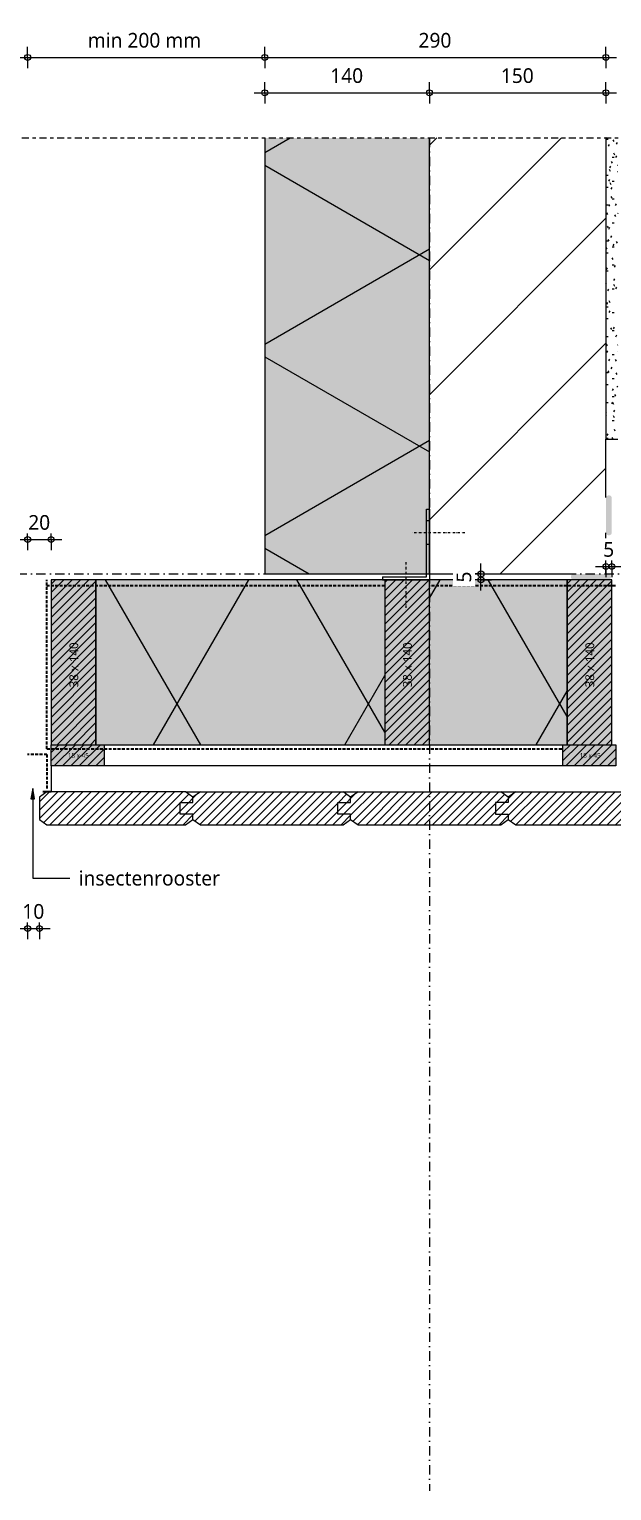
# Model space of a CAD drawing. Header units: millimetres. Extents: x -435 to 27166, y -19117 to 26500.
# Drawn here: x 1780 to 2276, y 18903 to 20144 of the extents above; entities that cross this region are included whole.
import ezdxf

# ---------------------------------------------------------------- set-up
doc = ezdxf.new("R2010")
doc.units = ezdxf.units.MM
for name, pattern in [('MV_center', [15, 6, -3, 3, -3]), ('MV_hidden', [3.75, 2.5, -1.25]), ('MV_stramien', [16, 8, -4, 0, -4]), ('Streep-stip _ detail', [4, 2, -1, 0, -1])]:
    doc.linetypes.add(name, pattern=pattern)
for name, color, linetype, lineweight in [('A-ANNO-DIMS', 211, 'Continuous', 13), ('A-ANNO-DIMS-5', 211, 'Continuous', 13), ('A-ANNO-NOTE', 131, 'Continuous', 18), ('A-DETL', 90, 'Continuous', 13), ('A-DETL-GENF', 92, 'Continuous', 18), ('A-DETL-MEDM', 33, 'Continuous', 18), ('G-ANNO-TEXT', 231, 'Continuous', 13)]:
    doc.layers.add(name, color=color, linetype=linetype, lineweight=lineweight)
doc.styles.add('Segoe UI', font='segoeui.ttf', dxfattribs={"height": 7.5})
doc.styles.add('Segoe UI_1', font='segoeui.ttf', dxfattribs={"height": 4})
doc.styles.add('Segoe UI_3', font='segoeui.ttf', dxfattribs={"height": 12.5})
doc.dimstyles.new('2_5_mm', dxfattribs={"dimscale": 304.8, "dimtxt": 13.092049, "dimasz": 0.016404, "dimexe": 0.029528, "dimexo": 0.0625, "dimgap": 0.014764, "dimtad": 1, "dimdec": 0, "dimzin": 0, "dimdsep": 46, "dimtxsty": 'Segoe UI_3', "dimblk1": 'DOTBLANK', "dimblk2": 'DOTBLANK', "dimsah": 1, "dimcen": 0.09, "dimdle": 0.029528, "dimazin": 0, "dimtfac": 1, "dimtdec": 4, "dimtix": 1, "dimtmove": 0, "dimatfit": 3, "dimfxl": 0.029528, "dimfxlon": 1, "dimtvp": 1, "dimtfill": 1, "dimtolj": 1, "dimtzin": 0, "dimarcsym": 2})
pattern_1 = [(60, (-857.8, 704), (-121.936, 70.4), []), (120, (-857.8, 704), (-121.936, -70.4), [])]
pattern_2 = [(45, (0, 0), (-3.5355339, 3.5355339), [])]

# ---------------------------------------------------------------- blocks, each defined once
blk = doc.blocks.new('42 isolatie - Type 1-3761991-Details Appartement')
at = {"layer": 'A-DETL-GENF'}
blk.add_hatch(color=256, dxfattribs=at).paths.add_polyline_path([(0.3, 0.8), (370.6, 0.8), (370.6, 140.8), (0.3, 140.8)])
at = {"layer": 'A-DETL-GENF', "lineweight": 13}
h = blk.add_hatch(dxfattribs=at)
h.set_pattern_fill('FP_8', color=256, style=0, pattern_type=2)
h.set_pattern_definition(pattern_1)
h.paths.add_polyline_path([(0.3, 0.8), (370.6, 0.8), (370.6, 140.8), (0.3, 140.8)])
at = {"layer": 'A-DETL-GENF'}
for p, q in [((370.6, 140.8), (0.3, 140.8)), ((0.3, 140.8), (0.3, 0.8)), ((370.6, 140.8), (0.3, 140.8)), ((0.3, 140.8), (0.3, 0.8)), ((0.3, 0.8), (370.6, 0.8)), ((0.3, 0.8), (370.6, 0.8))]:
    blk.add_line(p, q, dxfattribs=at)
blk = doc.blocks.new('42 isolatie - Type 1-3761809-Details Appartement')
at = {"layer": 'A-DETL-GENF'}
h = blk.add_hatch(color=256, dxfattribs=at)
h.paths.add_polyline_path([(400.8, 0.8), (400.8, 140.8), (283.8, 140.8), (283.8, 0.8), (397.3, 0.8)])
h.paths.add_polyline_path([(245.8, 0.8), (245.8, 140.8), (0.3, 140.8), (0.3, 0.8), (143.6, 0.8)])
at = {"layer": 'A-DETL-GENF', "lineweight": 13}
h = blk.add_hatch(dxfattribs=at)
h.set_pattern_fill('FP_8', color=256, style=0, pattern_type=2)
h.set_pattern_definition(pattern_1)
h.paths.add_polyline_path([(400.8, 0.8), (400.8, 140.8), (283.8, 140.8), (283.8, 0.8), (397.3, 0.8)])
h.paths.add_polyline_path([(245.8, 0.8), (245.8, 140.8), (0.3, 140.8), (0.3, 0.8), (143.6, 0.8)])
at = {"layer": 'A-DETL-GENF'}
for p, q in [((245.8, 140.8), (0.3, 140.8)), ((0.3, 140.8), (0.3, 0.8)), ((245.8, 140.8), (0.3, 140.8)), ((400.8, 140.8), (283.8, 140.8)), ((400.8, 140.8), (283.8, 140.8)), ((400.8, 0.8), (400.8, 140.8)), ((0.3, 0.8), (7.3, 0.8)), ((0.3, 0.8), (7.3, 0.8)), ((7.3, 0.8), (245.8, 0.8)), ((7.3, 0.8), (245.8, 0.8)), ((283.8, 0.8), (397.3, 0.8)), ((283.8, 0.8), (397.3, 0.8)), ((397.3, 0.8), (400.8, 0.8)), ((397.3, 0.8), (400.8, 0.8))]:
    blk.add_line(p, q, dxfattribs=at)
blk = doc.blocks.new('00 hout_rechthoekig_sls - SLS 38x140-V6-Details Appartement')
at = {"layer": 'A-DETL-GENF', "lineweight": 13}
blk.add_hatch(color=256, dxfattribs=at).paths.add_polyline_path([(140, 0), (140, 38), (0, 38), (0, 0)])
at = {"layer": 'A-DETL-MEDM', "lineweight": 13}
h = blk.add_hatch(dxfattribs=at)
h.set_pattern_fill('FP_28', color=256, style=0, pattern_type=2)
h.set_pattern_definition([(135, (19676.561, -1799.077), (-3.5355339, -3.5355339), [])])
h.paths.add_polyline_path([(140, 0), (140, 38), (0, 38), (0, 0)])
at = {"layer": 'A-DETL-MEDM'}
for p, q in [((140, 38), (0, 38)), ((0, 38), (0, 0)), ((140, 38), (0, 38)), ((140, 0), (140, 38)), ((140, 0), (140, 38)), ((140, 0), (140, 38)), ((0, 0), (140, 0))]:
    blk.add_line(p, q, dxfattribs=at)
blk = doc.blocks.new('00 hout_rechthoekig_sls - SLS 38x140-V7-Details Appartement')
at = {"layer": 'A-DETL-GENF', "lineweight": 13}
blk.add_hatch(color=256, dxfattribs=at).paths.add_polyline_path([(140, 0), (140, 38), (0, 38), (0, 0), (37.5, 0)])
at = {"layer": 'A-DETL-MEDM', "lineweight": 13}
h = blk.add_hatch(dxfattribs=at)
h.set_pattern_fill('FP_29', color=256, style=0, pattern_type=2)
h.set_pattern_definition([(135, (19676.561, -2237.577), (-3.5355339, -3.5355339), [])])
h.paths.add_polyline_path([(140, 0), (140, 38), (0, 38), (0, 0), (37.5, 0)])
at = {"layer": 'A-DETL-MEDM'}
for p, q in [((140, 38), (0, 38)), ((0, 38), (0, 0)), ((140, 38), (0, 38)), ((140, 0), (140, 38)), ((140, 0), (140, 38)), ((140, 0), (140, 38)), ((0, 0), (140, 0))]:
    blk.add_line(p, q, dxfattribs=at)
blk = doc.blocks.new('00 hout_rechthoekig_sls - Vuren 18x45-3138897-Details Appartement')
at = {"layer": 'A-DETL-GENF', "lineweight": 13}
blk.add_hatch(color=256, dxfattribs=at).paths.add_polyline_path([(45, -18), (45, 0), (0, 0), (0, -18)])
at = {"layer": 'A-DETL-MEDM', "lineweight": 13}
h = blk.add_hatch(dxfattribs=at)
h.set_pattern_fill('FP_31', color=256, style=0, pattern_type=2)
h.set_pattern_definition([(45, (-1799.077, -19536.561), (-3.5355339, 3.5355339), [])])
h.paths.add_polyline_path([(45, -18), (45, 0), (0, 0), (0, -18)])
at = {"layer": 'A-DETL-MEDM'}
for p, q in [((0, 0), (45, 0)), ((0, -18), (0, 0)), ((45, 0), (45, -18)), ((45, 0), (45, -18)), ((45, 0), (45, -18)), ((45, -18), (0, -18)), ((45, -18), (0, -18))]:
    blk.add_line(p, q, dxfattribs=at)
blk = doc.blocks.new('00 hout_rechthoekig_sls - Vuren 18x45-V9-Details Appartement')
at = {"layer": 'A-DETL-GENF', "lineweight": 13}
blk.add_hatch(color=256, dxfattribs=at).paths.add_polyline_path([(45, -18), (45, 0), (0, 0), (0, -18)])
at = {"layer": 'A-DETL-MEDM', "lineweight": 13}
h = blk.add_hatch(dxfattribs=at)
h.set_pattern_fill('FP_34', color=256, style=0, pattern_type=2)
h.set_pattern_definition([(45, (-2234.077, -19536.561), (-3.5355339, 3.5355339), [])])
h.paths.add_polyline_path([(45, -18), (45, 0), (0, 0), (0, -18)])
at = {"layer": 'A-DETL-MEDM'}
for p, q in [((0, 0), (45, 0)), ((0, -18), (0, 0)), ((45, 0), (45, -18)), ((45, 0), (45, -18)), ((45, 0), (45, -18)), ((45, -18), (0, -18)), ((45, -18), (0, -18))]:
    blk.add_line(p, q, dxfattribs=at)
blk = doc.blocks.new('00 hout_rechthoekig_sls - SLS 38x140-V10-Details Appartement')
at = {"layer": 'A-DETL-GENF', "lineweight": 13}
blk.add_hatch(color=256, dxfattribs=at).paths.add_polyline_path([(140, 0), (140, 38), (0, 38), (0, 0)])
at = {"layer": 'A-DETL-MEDM', "lineweight": 13}
h = blk.add_hatch(dxfattribs=at)
h.set_pattern_fill('FP_35', color=256, style=0, pattern_type=2)
h.set_pattern_definition([(135, (19676.561, -2082.577), (-3.5355339, -3.5355339), [])])
h.paths.add_polyline_path([(140, 0), (140, 38), (0, 38), (0, 0)])
at = {"layer": 'A-DETL-MEDM'}
for p, q in [((140, 38), (0, 38)), ((0, 38), (0, 0)), ((140, 38), (0, 38)), ((140, 0), (140, 38)), ((140, 0), (140, 38)), ((140, 0), (140, 38)), ((0, 0), (140, 0))]:
    blk.add_line(p, q, dxfattribs=at)
blk = doc.blocks.new('30_L-anker - 60x40-4465876-Details Appartement')
at = {"layer": 'A-DETL-GENF', "linetype": 'Streep-stip _ detail', "lineweight": 13}
for p, q in [((20, -15), (20, 25)), ((-30, -40), (15, -40))]:
    blk.add_line(p, q, dxfattribs=at)
at = {"layer": 'A-DETL-GENF'}
for p, q in [((0, -60), (0, 0)), ((40, 0), (0, 0)), ((40, -2.5), (40, 0)), ((40, -2.5), (2.5, -2.5)), ((2.5, -2.5), (2.5, -60)), ((0, -30), (2.5, -30)), ((0, -50), (2.5, -50)), ((2.5, -60), (0, -60))]:
    blk.add_line(p, q, dxfattribs=at)
blk = doc.blocks.new('NLRS_00_DI_maskeer - Type 1-4234944-Details Appartement')
at = {"layer": 'A-DETL-GENF', "linetype": 'MV_center'}
blk.add_line((-100, 0), (854.5, 0), dxfattribs=at)
blk = doc.blocks.new('DIMBLOCK46-Details Appartement')
at = {"layer": 'A-ANNO-DIMS-5'}
for p, q in [((1980.6, 20090.2), (1980.6, 20099.2)), ((2120.6, 20090.2), (2120.6, 20099.2)), ((1971.6, 20090.2), (2120.6, 20090.2)), ((1980.6, 20090.2), (1980.6, 20081.2)), ((2120.6, 20090.2), (2120.6, 20081.2))]:
    blk.add_line(p, q, dxfattribs=at)
for centre in [(1980.6, 20090.2), (2120.6, 20090.2)]:
    blk.add_circle(centre, 2.5, dxfattribs=at)
at = {"layer": 'A-ANNO-DIMS-5', "color": 0, "insert": (2036.3, 20111), "char_height": 12.5, "width": 34.277, "attachment_point": 1, "line_spacing_factor": 1.142579, "style": 'Segoe UI_3', "bg_fill": 3, "box_fill_scale": 1.25, "bg_fill_color": 9, "bg_fill_true_color": 13158600, "bg_fill_transparency": 0}
blk.add_mtext('140', dxfattribs=at)
blk = doc.blocks.new('_DotBlank')
at = {"color": 0, "linetype": 'ByBlock', "lineweight": -2}
blk.add_line((-0.5, 0), (-1, 0), dxfattribs=at)
blk.add_circle((0, 0), 0.5, dxfattribs=at)
blk = doc.blocks.new('DIMBLOCK47-Details Appartement')
at = {"layer": 'A-ANNO-DIMS-5'}
for p, q in [((2120.6, 20090.2), (2120.6, 20099.2)), ((2270.6, 20090.2), (2270.6, 20099.2)), ((2120.6, 20090.2), (2279.6, 20090.2)), ((2120.6, 20090.2), (2120.6, 20081.2)), ((2270.6, 20090.2), (2270.6, 20081.2))]:
    blk.add_line(p, q, dxfattribs=at)
for centre in [(2120.6, 20090.2), (2270.6, 20090.2)]:
    blk.add_circle(centre, 2.5, dxfattribs=at)
at = {"layer": 'A-ANNO-DIMS-5', "color": 0, "insert": (2181.3, 20111), "char_height": 12.5, "width": 34.277, "attachment_point": 1, "line_spacing_factor": 1.142579, "style": 'Segoe UI_3', "bg_fill": 3, "box_fill_scale": 1.25, "bg_fill_color": 9, "bg_fill_true_color": 13158600, "bg_fill_transparency": 0}
blk.add_mtext('150', dxfattribs=at)
blk = doc.blocks.new('DIMBLOCK48-Details Appartement')
at = {"layer": 'A-ANNO-DIMS-5'}
for p, q in [((1971.6, 20120.2), (2279.6, 20120.2)), ((1980.6, 20120.2), (1980.6, 20129.2)), ((1980.6, 20120.2), (1980.6, 20111.2)), ((2270.6, 20120.2), (2270.6, 20129.2)), ((2270.6, 20120.2), (2270.6, 20111.2))]:
    blk.add_line(p, q, dxfattribs=at)
for centre in [(1980.6, 20120.2), (2270.6, 20120.2)]:
    blk.add_circle(centre, 2.5, dxfattribs=at)
at = {"layer": 'A-ANNO-DIMS-5', "color": 0, "insert": (2111.3, 20141), "char_height": 12.5, "width": 34.277, "attachment_point": 1, "line_spacing_factor": 1.142579, "style": 'Segoe UI_3', "bg_fill": 3, "box_fill_scale": 1.25, "bg_fill_color": 9, "bg_fill_true_color": 13158600, "bg_fill_transparency": 0}
blk.add_mtext('290', dxfattribs=at)
blk = doc.blocks.new('DIMBLOCK53-Details Appartement')
at = {"layer": 'A-ANNO-DIMS-5'}
for p, q in [((2270.6, 19687.9), (2270.6, 19696.9)), ((2275.6, 19687.9), (2275.6, 19696.9)), ((2261.6, 19687.9), (2284.6, 19687.9)), ((2270.6, 19687.9), (2270.6, 19678.9)), ((2275.6, 19687.9), (2275.6, 19678.9))]:
    blk.add_line(p, q, dxfattribs=at)
for centre in [(2270.6, 19687.9), (2275.6, 19687.9)]:
    blk.add_circle(centre, 2.5, dxfattribs=at)
at = {"layer": 'A-ANNO-DIMS-5', "color": 0, "insert": (2268.3, 19708.7), "char_height": 12.5, "width": 11.426, "attachment_point": 1, "line_spacing_factor": 1.142579, "style": 'Segoe UI_3', "bg_fill": 3, "box_fill_scale": 1.25, "bg_fill_color": 9, "bg_fill_true_color": 13158600, "bg_fill_transparency": 0}
blk.add_mtext('5', dxfattribs=at)
blk = doc.blocks.new('DIMBLOCK54-Details Appartement')
at = {"layer": 'A-ANNO-DIMS-5'}
for p, q in [((2164.4, 19667.6), (2164.4, 19690.6)), ((2164.4, 19681.6), (2155.4, 19681.6)), ((2164.4, 19676.6), (2155.4, 19676.6)), ((2164.4, 19681.6), (2173.4, 19681.6)), ((2164.4, 19676.6), (2173.4, 19676.6))]:
    blk.add_line(p, q, dxfattribs=at)
for centre in [(2164.4, 19681.6), (2164.4, 19676.6)]:
    blk.add_circle(centre, 2.5, dxfattribs=at)
at = {"layer": 'A-ANNO-DIMS-5', "color": 0, "insert": (2143.6, 19674.3), "char_height": 12.5, "width": 11.426, "attachment_point": 1, "rotation": 90, "line_spacing_factor": 1.142579, "style": 'Segoe UI_3', "bg_fill": 3, "box_fill_scale": 1.25, "bg_fill_color": 9, "bg_fill_true_color": 13158600, "bg_fill_transparency": 0}
blk.add_mtext('5', dxfattribs=at)
blk = doc.blocks.new('DIMBLOCK58-Details Appartement')
at = {"layer": 'A-ANNO-DIMS-5'}
for p, q in [((1770.1, 20120.2), (1989.6, 20120.2)), ((1779.1, 20120.2), (1779.1, 20129.2)), ((1779.1, 20120.2), (1779.1, 20111.2)), ((1980.6, 20120.2), (1980.6, 20129.2)), ((1980.6, 20120.2), (1980.6, 20111.2))]:
    blk.add_line(p, q, dxfattribs=at)
for centre in [(1779.1, 20120.2), (1980.6, 20120.2)]:
    blk.add_circle(centre, 2.5, dxfattribs=at)
at = {"layer": 'A-ANNO-DIMS-5', "color": 0, "insert": (1830.2, 20141), "char_height": 12.5, "width": 119.114, "attachment_point": 1, "line_spacing_factor": 1.142579, "style": 'Segoe UI_3', "bg_fill": 3, "box_fill_scale": 1.25, "bg_fill_color": 9, "bg_fill_true_color": 13158600, "bg_fill_transparency": 0}
blk.add_mtext('min 200 mm', dxfattribs=at)
blk = doc.blocks.new('DIMBLOCK61-Details Appartement')
at = {"layer": 'A-ANNO-DIMS-5'}
for p, q in [((1770.1, 19710.8), (1808.1, 19710.8)), ((1779.1, 19710.8), (1779.1, 19719.8)), ((1779.1, 19710.8), (1779.1, 19701.8)), ((1799.1, 19710.8), (1799.1, 19719.8)), ((1799.1, 19710.8), (1799.1, 19701.8))]:
    blk.add_line(p, q, dxfattribs=at)
for centre in [(1779.1, 19710.8), (1799.1, 19710.8)]:
    blk.add_circle(centre, 2.5, dxfattribs=at)
at = {"layer": 'A-ANNO-DIMS-5', "color": 0, "insert": (1779.6, 19731.6), "char_height": 12.5, "width": 22.852, "attachment_point": 1, "line_spacing_factor": 1.142579, "style": 'Segoe UI_3', "bg_fill": 3, "box_fill_scale": 1.25, "bg_fill_color": 9, "bg_fill_true_color": 13158600, "bg_fill_transparency": 0}
blk.add_mtext('20', dxfattribs=at)
blk = doc.blocks.new('DIMBLOCK78-Details Appartement')
at = {"layer": 'A-ANNO-DIMS-5'}
for p, q in [((1779.1, 19380.5), (1779.1, 19389.5)), ((1789.1, 19380.5), (1789.1, 19389.5)), ((1770.1, 19380.5), (1798.1, 19380.5)), ((1779.1, 19380.5), (1779.1, 19371.5)), ((1789.1, 19380.5), (1789.1, 19371.5))]:
    blk.add_line(p, q, dxfattribs=at)
for centre in [(1779.1, 19380.5), (1789.1, 19380.5)]:
    blk.add_circle(centre, 2.5, dxfattribs=at)
at = {"layer": 'A-ANNO-DIMS-5', "color": 0, "insert": (1774.6, 19401.3), "char_height": 12.5, "width": 22.852, "attachment_point": 1, "line_spacing_factor": 1.142579, "style": 'Segoe UI_3', "bg_fill": 3, "box_fill_scale": 1.25, "bg_fill_color": 9, "bg_fill_true_color": 13158600, "bg_fill_transparency": 0}
blk.add_mtext('10', dxfattribs=at)

msp = doc.modelspace()

# ---------------------------------------------------------------- hatches: boundary and pattern name
at = {"layer": 'A-DETL-GENF', "lineweight": 13}
h = msp.add_hatch(dxfattribs=at)
h.set_pattern_fill('FP_9', color=57, style=0, pattern_type=2)
h.set_pattern_definition([(45, (0, 0), (-53.033, 53.033), [])])
h.paths.add_polyline_path([(2270.6, 19681.6), (2270.6, 20051.9), (2120.6, 20051.9), (2120.6, 19681.6), (2243.5, 19681.6)])
h = msp.add_hatch(dxfattribs=at)
h.set_pattern_fill('FP_17', color=254, style=0, pattern_type=2)
h.set_pattern_definition([(0, (0, 0), (20.32, 5.08), [1.676, -13.564, 1.676, -13.564, -81.28]), (0, (0, 0), (20.32, 5.08), [-30.48, 1.676, -28.804, 1.676, -13.564, -35.56]), (0, (0, 0), (20.32, 5.08), [-76.2, 1.676, -8.484, 1.676, -23.724]), (120, (7.62, 2.54), (-14.559409, 15.0576362), [1.676, -13.564, 1.676, -13.564, -81.28]), (120, (7.62, 2.54), (-14.559409, 15.0576362), [-30.48, 1.676, -28.804, 1.676, -13.564, -35.56]), (120, (7.62, 2.54), (-14.559409, 15.0576362), [-76.2, 1.676, -8.484, 1.676, -23.724]), (240, (10.16, 12.7), (-5.760591, -20.1376362), [1.676, -13.564, 1.676, -13.564, -81.28]), (240, (10.16, 12.7), (-5.760591, -20.1376362), [-30.48, 1.676, -28.804, 1.676, -13.564, -35.56]), (240, (10.16, 12.7), (-5.760591, -20.1376362), [-76.2, 1.676, -8.484, 1.676, -23.724])])
h.paths.add_polyline_path([(2280.6, 19796.1), (2280.6, 20051.9), (2270.6, 20051.9), (2270.6, 19796.1)])
at = {"layer": 'A-DETL-GENF'}
for points in [[(2273.1, 19714.4), (2273.6, 19714.5), (2274.2, 19714.7), (2274.7, 19715), (2275.1, 19715.4), (2275.4, 19715.9), (2275.5, 19716.4), (2275.6, 19717), (2275.5, 19746.4), (2275.4, 19746.9), (2275.1, 19747.4), (2274.7, 19747.8), (2274.2, 19748.1), (2273.6, 19748.3), (2273.1, 19748.4), (2272.5, 19748.3), (2272, 19748.1), (2271.5, 19747.8), (2271.1, 19747.4), (2270.8, 19746.9), (2270.6, 19746.4), (2270.6, 19745.8), (2270.6, 19716.4), (2270.8, 19715.9), (2271.1, 19715.4), (2271.5, 19715), (2272, 19714.7), (2272.5, 19714.5)], [(2272.3, 19676.6), (2272.8, 19676.6), (2273.4, 19676.8), (2273.9, 19677.1), (2274.3, 19677.5), (2274.6, 19677.9), (2274.8, 19678.5), (2274.9, 19679.1), (2274.8, 19679.6), (2274.6, 19680.2), (2274.3, 19680.7), (2273.9, 19681.1), (2273.4, 19681.3), (2272.8, 19681.5), (2272.3, 19681.6), (2242.9, 19681.5), (2242.4, 19681.3), (2241.9, 19681.1), (2241.4, 19680.7), (2241.1, 19680.2), (2240.9, 19679.6), (2240.9, 19679.1), (2240.9, 19678.5), (2241.1, 19677.9), (2241.4, 19677.5), (2241.9, 19677.1), (2242.4, 19676.8), (2242.9, 19676.6), (2243.5, 19676.6), (2272.2, 19676.6)]]:
    msp.add_hatch(color=7, dxfattribs=at).paths.add_polyline_path(points)
at = {"layer": 'A-DETL-GENF', "lineweight": 13}
h = msp.add_hatch(dxfattribs=at)
h.set_pattern_fill('FP_33', color=250, style=0, pattern_type=2)
h.set_pattern_definition(pattern_2)
h.paths.add_polyline_path([(1913.2, 19468.6), (1919.6, 19473.1), (1919.6, 19477.6), (1908.6, 19477.6), (1908.6, 19487.6), (1919.6, 19487.6), (1919.6, 19492.1), (1913.2, 19496.6), (1795.5, 19496.6), (1789.1, 19492.1), (1789.1, 19473.1), (1795.5, 19468.6)])
h = msp.add_hatch(dxfattribs=at)
h.set_pattern_fill('FP_33', color=250, style=0, pattern_type=2)
h.set_pattern_definition(pattern_2)
h.paths.add_polyline_path([(1980.4, 19468.6), (2047.2, 19468.6), (2053.6, 19473.1), (2053.6, 19477.6), (2042.6, 19477.6), (2042.6, 19487.6), (2053.6, 19487.6), (2053.6, 19492.1), (2047.2, 19496.6), (1926, 19496.6), (1919.6, 19492.1), (1919.6, 19487.6), (1908.6, 19487.6), (1908.6, 19477.6), (1919.6, 19477.6), (1919.6, 19473.1), (1926, 19468.6)])
h = msp.add_hatch(dxfattribs=at)
h.set_pattern_fill('FP_33', color=250, style=0, pattern_type=2)
h.set_pattern_definition(pattern_2)
h.paths.add_polyline_path([(2060, 19468.6), (2181.2, 19468.6), (2187.6, 19473.1), (2187.6, 19477.6), (2176.6, 19477.6), (2176.6, 19487.6), (2187.6, 19487.6), (2187.6, 19492.1), (2181.2, 19496.6), (2060, 19496.6), (2053.6, 19492.1), (2053.6, 19487.6), (2042.6, 19487.6), (2042.6, 19477.6), (2053.6, 19477.6), (2053.6, 19473.1)])
h = msp.add_hatch(dxfattribs=at)
h.set_pattern_fill('FP_33', color=250, style=0, pattern_type=2)
h.set_pattern_definition(pattern_2)
h.paths.add_polyline_path([(2194, 19468.6), (2315.2, 19468.6), (2321.6, 19473.1), (2321.6, 19477.6), (2310.6, 19477.6), (2310.6, 19487.6), (2321.6, 19487.6), (2321.6, 19492.1), (2315.2, 19496.6), (2194, 19496.6), (2187.6, 19492.1), (2187.6, 19487.6), (2176.6, 19487.6), (2176.6, 19477.6), (2187.6, 19477.6), (2187.6, 19473.1)])
at = {"layer": 'G-ANNO-TEXT'}
msp.add_hatch(color=7, dxfattribs=at).paths.add_polyline_path([(1783.4, 19499.5), (1781.8, 19490.5), (1784.9, 19490.5)])

# ---------------------------------------------------------------- linework, layer by layer
at = {"layer": 'A-DETL', "linetype": 'MV_stramien', "lineweight": 18}
for p, q in [((2120.6, 20051.9), (2120.6, 18903.1)), ((1126.3, 19681.6), (2994.1, 19681.6))]:
    msp.add_line(p, q, dxfattribs=at)
at = {"layer": 'A-DETL', "lineweight": 18}
for p, q in [((2270.6, 20051.9), (2270.6, 19796.1)), ((2270.6, 19746.4), (2270.6, 19796.1)), ((2270.6, 19796.1), (2280.6, 19796.1)), ((2270.6, 19681.6), (2270.6, 19716.4)), ((2120.6, 19681.6), (2242.9, 19681.6)), ((2234.1, 19518.6), (1799.1, 19518.6)), ((1799.1, 19518.6), (1799.1, 19496.6)), ((1795.5, 19496.6), (1789.1, 19492.1)), ((1789.1, 19492.1), (1789.1, 19473.1)), ((1913.2, 19496.6), (1795.5, 19496.6)), ((1908.6, 19477.6), (1908.6, 19487.6)), ((1908.6, 19487.6), (1919.6, 19487.6)), ((1913.2, 19496.6), (2905.6, 19496.6)), ((1919.6, 19492.1), (1913.2, 19496.6)), ((1926, 19496.6), (1919.6, 19492.1)), ((1919.6, 19487.6), (1919.6, 19492.1)), ((2042.6, 19477.6), (2042.6, 19487.6)), ((2042.6, 19487.6), (2053.6, 19487.6)), ((2053.6, 19492.1), (2047.2, 19496.6)), ((2060, 19496.6), (2053.6, 19492.1)), ((2053.6, 19487.6), (2053.6, 19492.1)), ((2187.6, 19487.6), (2176.6, 19487.6)), ((2176.6, 19487.6), (2176.6, 19477.6)), ((2187.6, 19492.1), (2181.2, 19496.6)), ((2194, 19496.6), (2187.6, 19492.1)), ((2187.6, 19492.1), (2187.6, 19487.6)), ((1789.1, 19473.1), (1795.5, 19468.6)), ((1919.6, 19477.6), (1908.6, 19477.6)), ((1913.2, 19468.6), (1919.6, 19473.1)), ((1919.6, 19473.1), (1919.6, 19477.6)), ((1919.6, 19473.1), (1926, 19468.6)), ((2053.6, 19477.6), (2042.6, 19477.6)), ((2047.2, 19468.6), (2053.6, 19473.1)), ((2053.6, 19473.1), (2053.6, 19477.6)), ((2053.6, 19473.1), (2060, 19468.6)), ((2176.6, 19477.6), (2187.6, 19477.6)), ((2181.2, 19468.6), (2187.6, 19473.1)), ((2187.6, 19477.6), (2187.6, 19473.1)), ((2187.6, 19473.1), (2194, 19468.6)), ((1795.5, 19468.6), (1913.2, 19468.6)), ((1926, 19468.6), (2047.2, 19468.6)), ((2060, 19468.6), (2181.2, 19468.6)), ((2194, 19468.6), (2315.2, 19468.6))]:
    msp.add_line(p, q, dxfattribs=at)
at = {"layer": 'A-DETL', "linetype": 'MV_hidden', "lineweight": 25}
for p, q in [((1795.5, 19533.1), (1795.5, 19676.6)), ((2082.6, 19671.6), (1795.5, 19671.6)), ((2278.6, 19671.6), (2120.6, 19671.6)), ((1795.5, 19528.2), (1779.1, 19528.2)), ((1795.5, 19533.1), (2234.1, 19533.1)), ((1795.5, 19528.2), (1795.5, 19498.2))]:
    msp.add_line(p, q, dxfattribs=at)
at = {"layer": 'A-DETL', "lineweight": 25}
msp.add_line((1799.1, 19496.6), (1792, 19496.6), dxfattribs=at)
at = {"layer": 'G-ANNO-TEXT', "color": 250}
for p, q in [((1783.4, 19499.5), (1781.8, 19490.5)), ((1784.9, 19490.5), (1783.4, 19499.5)), ((1783.4, 19499.5), (1783.4, 19423.2)), ((1781.8, 19490.5), (1784.9, 19490.5)), ((1783.4, 19423.2), (1814.9, 19423.2))]:
    msp.add_line(p, q, dxfattribs=at)

# ---------------------------------------------------------------- block references
at = {"layer": 'A-DETL-GENF', "linetype": 'MV_center'}
msp.add_blockref('NLRS_00_DI_maskeer - Type 1-4234944-Details Appartement', (1529.1, 20051.9), dxfattribs=at)
at = {"layer": 'A-DETL-GENF'}
for name, p, rotation in [('42 isolatie - Type 1-3761991-Details Appartement', (2121.4, 19681.3), 89.99999999999002), ('30_L-anker - 60x40-4465876-Details Appartement', (2120.6, 19676.6), 180)]:
    msp.add_blockref(name, p, dxfattribs=dict(at, rotation=rotation))
msp.add_blockref('42 isolatie - Type 1-3761809-Details Appartement', (1836.8, 19535.8), dxfattribs=at)
at = {"layer": 'A-DETL-MEDM', "lineweight": 13, "rotation": 270.0000000000063}
for name, p in [('00 hout_rechthoekig_sls - SLS 38x140-V6-Details Appartement', (1799.1, 19676.6)), ('00 hout_rechthoekig_sls - SLS 38x140-V10-Details Appartement', (2082.6, 19676.6)), ('00 hout_rechthoekig_sls - SLS 38x140-V7-Details Appartement', (2237.6, 19676.6))]:
    msp.add_blockref(name, p, dxfattribs=at)
at = {"layer": 'A-DETL-MEDM', "lineweight": 13}
for name, p in [('00 hout_rechthoekig_sls - Vuren 18x45-3138897-Details Appartement', (1799.1, 19536.6)), ('00 hout_rechthoekig_sls - Vuren 18x45-V9-Details Appartement', (2234.1, 19536.6))]:
    msp.add_blockref(name, p, dxfattribs=at)

# ---------------------------------------------------------------- texts
at = {"layer": 'A-ANNO-NOTE', "lineweight": 13, "char_height": 7.5, "width": 47.3, "attachment_point": 1, "rotation": 90, "style": 'Segoe UI'}
for insert in [(1814.6, 19585.3), (2098.1, 19585.3), (2253.1, 19585.3)]:
    msp.add_mtext('38 x 140', dxfattribs=dict(at, insert=insert))
at = {"layer": 'A-ANNO-NOTE', "lineweight": 13, "char_height": 4, "width": 23.65, "attachment_point": 1, "style": 'Segoe UI_1'}
for insert in [(1813.3, 19529.5), (2248.3, 19529.5)]:
    msp.add_mtext('18 x 45', dxfattribs=dict(at, insert=insert))
at = {"layer": 'G-ANNO-TEXT', "color": 7, "insert": (1822.4, 19429.5), "char_height": 12.5, "width": 143.903, "attachment_point": 1, "style": 'Segoe UI_3'}
msp.add_mtext('insectenrooster', dxfattribs=at)

# ---------------------------------------------------------------- dimensions: what is measured, and where the dimension line sits
at = {"layer": 'A-ANNO-DIMS'}
for base, p1, p2, override, picture, middle in [((2120.6, 20090.2), (1980.6, 20099.2), (2120.6, 20099.2), {"dimpost": '<>', "dimfxl": 140}, 'DIMBLOCK46-Details Appartement', (2050.6, 20101.2)), ((1799.1, 19710.8), (1779.1, 19719.8), (1799.1, 19701.8), {"dimpost": '<>', "dimfxl": 26.907248}, 'DIMBLOCK61-Details Appartement', (1789.1, 19721.8)), ((1789.1, 19380.5), (1779.1, 19389.5), (1789.1, 19389.5), {"dimpost": '<>', "dimfxl": 10}, 'DIMBLOCK78-Details Appartement', (1784.1, 19391.5))]:
    dim = msp.add_linear_dim(base=base, p1=p1, p2=p2, dimstyle='2_5_mm', override=override, dxfattribs=at)
    dim.commit()
    dim.dimension.update_dxf_attribs({"geometry": picture, "text_midpoint": middle})

# ---------------------------------------------------------------- next in the draw order: dimensions: what is measured, and where the dimension line sits
for base, p1, p2, override, picture, middle in [((2270.6, 20090.2), (2120.6, 20099.2), (2270.6, 20099.2), {"dimpost": '<>', "dimfxl": 149.99999}, 'DIMBLOCK47-Details Appartement', (2195.6, 20101.2)), ((2275.6, 19687.9), (2270.6, 19696.9), (2275.6, 19696.9), {"dimpost": '<>', "dimfxl": 5.000036}, 'DIMBLOCK53-Details Appartement', (2273.1, 19698.8))]:
    dim = msp.add_linear_dim(base=base, p1=p1, p2=p2, dimstyle='2_5_mm', override=override, dxfattribs=at)
    dim.commit()
    dim.dimension.update_dxf_attribs({"geometry": picture, "text_midpoint": middle})
dim = msp.add_linear_dim(base=(2164.4, 19681.6), p1=(2155.4, 19676.6), p2=(2155.4, 19681.6), angle=90, dimstyle='2_5_mm', override={"dimpost": '<>', "dimfxl": 5}, dxfattribs=at)
dim.commit()
dim.dimension.update_dxf_attribs({"geometry": 'DIMBLOCK54-Details Appartement', "text_midpoint": (2153.6, 19679.1)})

# ---------------------------------------------------------------- next in the draw order: dimensions: what is measured, and where the dimension line sits
dim = msp.add_linear_dim(base=(2270.6, 20120.2), p1=(1980.6, 20129.2), p2=(2270.6, 20129.2), dimstyle='2_5_mm', override={"dimpost": '<>', "dimfxl": 289.99999}, dxfattribs=at)
dim.commit()
dim.dimension.update_dxf_attribs({"geometry": 'DIMBLOCK48-Details Appartement', "text_midpoint": (2125.6, 20131.2)})

# ---------------------------------------------------------------- next in the draw order: dimensions: what is measured, and where the dimension line sits
dim = msp.add_linear_dim(base=(1980.6, 20120.2), p1=(1779.1, 20129.2), p2=(1980.6, 20129.2), text='min 200 mm', dimstyle='2_5_mm', override={"dimpost": '<>', "dimfxl": 201.50001}, dxfattribs=at)
dim.commit()
dim.dimension.update_dxf_attribs({"geometry": 'DIMBLOCK58-Details Appartement', "text_midpoint": (1879.8, 20131.3)})

doc.saveas('drawing.dxf')
